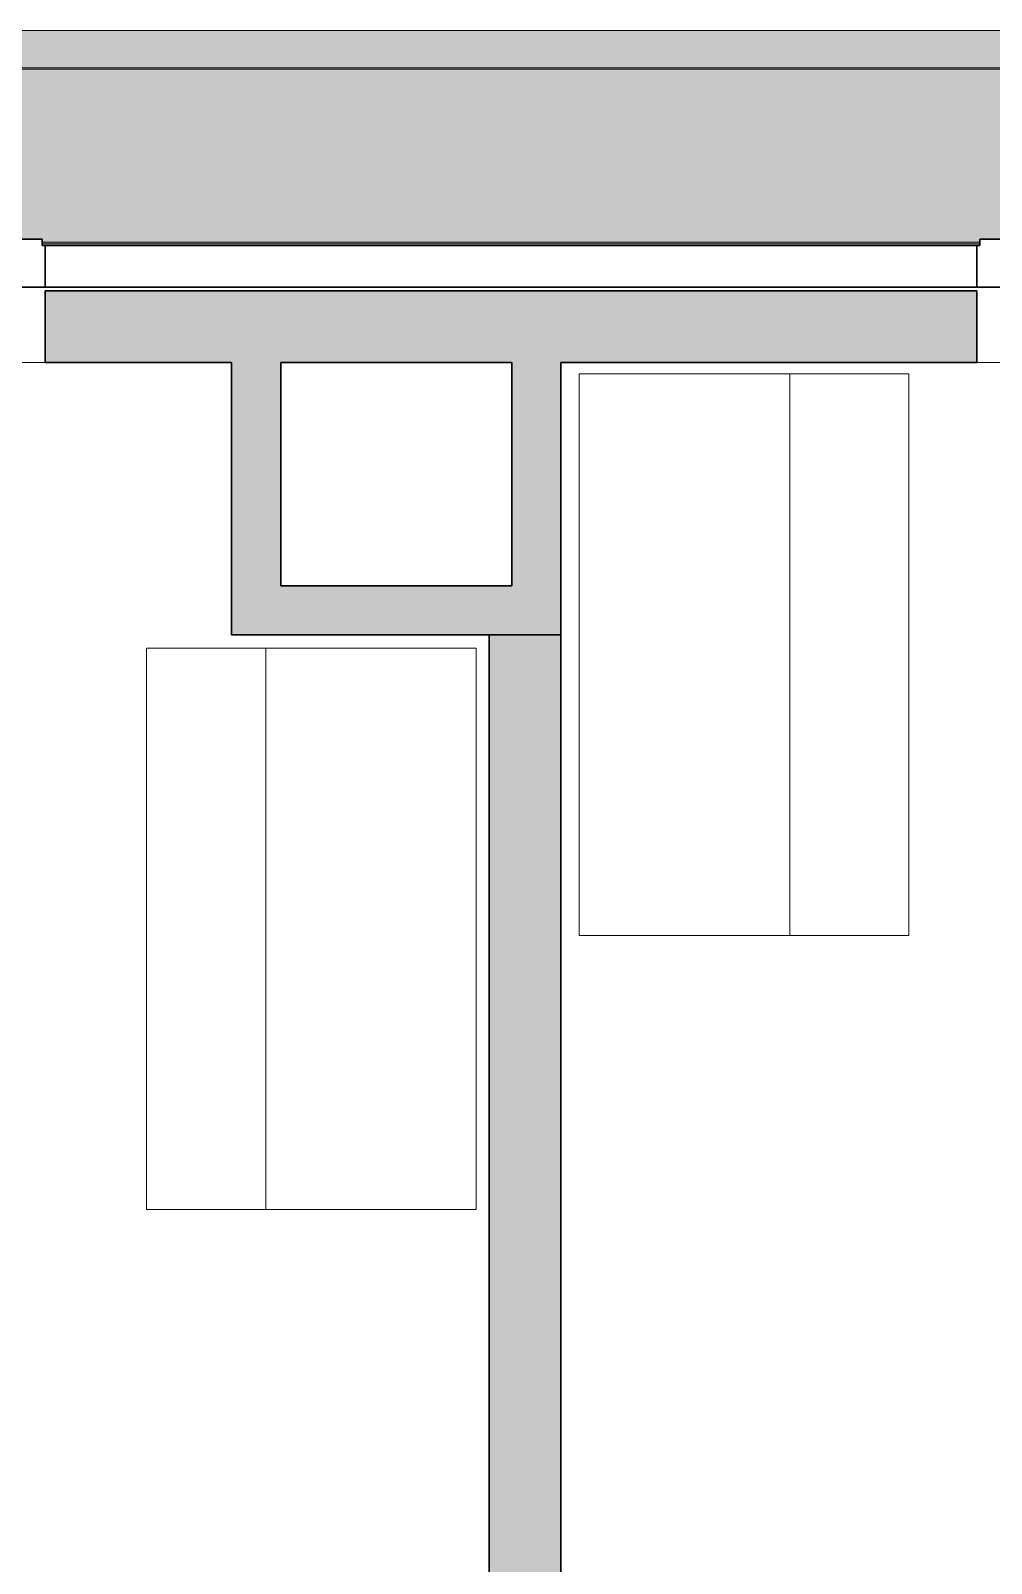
# Model space of a CAD drawing. Header units: millimetres. Extents: x 155927 to 295199, y -4084 to 97293.
# Drawn here: x 161616 to 162986, y 32534 to 34719 of the extents above; entities that cross this region are included whole.
import ezdxf

# ---------------------------------------------------------------- set-up
doc = ezdxf.new("R2010")
doc.units = ezdxf.units.MM
doc.header["$MEASUREMENT"] = 0
for name, color, linetype, lineweight in [('A-GLAZ', 7, 'CONTINUOUS', 9), ('A-GLAZ-CWMG', 7, 'CONTINUOUS', 9), ('A-WALL-PATT', 7, 'CONTINUOUS', 9), ('I-FURN', 8, 'CONTINUOUS', 9), ('I-WALL', 7, 'CONTINUOUS', 9)]:
    doc.layers.add(name, color=color, linetype=linetype, lineweight=lineweight)

msp = doc.modelspace()

# ---------------------------------------------------------------- hatches: boundary and pattern name
at = {"layer": 'A-GLAZ'}
msp.add_hatch(color=256, dxfattribs=at).paths.add_polyline_path([(166688.5, 34417), (166692.8, 34417), (166692.8, 34718.6), (157908.8, 34718.6), (157908.8, 34417), (157913.2, 34417), (157913.2, 34421.6), (159104.5, 34421.6), (159104.5, 34417), (160441.2, 34417), (160441.2, 34421.6), (161632.5, 34421.6), (161632.5, 34417), (162969.2, 34417), (162969.2, 34421.6), (164160.5, 34421.6), (164160.5, 34417), (165497.2, 34417), (165497.2, 34421.6), (166688.5, 34421.6)], flags=0)
h = msp.add_hatch(color=256, dxfattribs=at)
h.paths.add_polyline_path([(166692.8, 34414.8), (166692.8, 34417), (166688.5, 34417), (166688.5, 34414.8)], flags=0)
h.paths.add_polyline_path([(165497.2, 34414.8), (165497.2, 34417), (164160.5, 34417), (164160.5, 34414.8), (165492.2, 34414.8)], flags=0)
h.paths.add_polyline_path([(162964.2, 34414.8), (162969.2, 34414.8), (162969.2, 34417), (161632.5, 34417), (161632.5, 34414.8), (162575.4, 34414.8)], flags=0)
h.paths.add_polyline_path([(160436.2, 34414.8), (160441.2, 34414.8), (160441.2, 34417), (159104.5, 34417), (159104.5, 34414.8), (160174, 34414.8)], flags=0)
h.paths.add_polyline_path([(157908.8, 34414.8), (157913.2, 34414.8), (157913.2, 34417), (157908.8, 34417)], flags=0)
at = {"layer": 'A-WALL-PATT'}
for points in [[(162371.8, 34245.6), (162964.8, 34245.6), (162964.8, 34347.6), (161636.8, 34347.6), (161636.8, 34245.6), (162301.8, 34245.6)], [(161902.6, 33927.5), (161972.6, 33927.5), (161972.6, 34245.6), (161902.6, 34245.6), (161902.6, 34021.3)], [(162371.8, 33927.5), (162371.8, 34245.6), (162301.8, 34245.6), (162301.8, 33927.5)], [(162371.8, 33857.5), (162371.8, 33927.5), (161902.6, 33927.5), (161902.6, 33857.5)], [(162269.8, 29907.6), (162371.8, 29907.6), (162371.8, 33857.5), (162269.8, 33857.5), (162269.8, 30545.8)]]:
    msp.add_hatch(color=256, dxfattribs=at).paths.add_polyline_path(points, flags=0)

# ---------------------------------------------------------------- linework, layer by layer
at = {"layer": 'A-GLAZ'}
for p, q in [((166692.8, 34718.6), (157908.8, 34718.6)), ((162969.2, 34417), (161632.5, 34417)), ((162969.2, 34414.8), (161632.5, 34414.8))]:
    msp.add_line(p, q, dxfattribs=at)
at = {"layer": 'A-GLAZ', "lineweight": 30}
for p, q in [((161632.5, 34421.6), (161571.6, 34421.6)), ((161632.5, 34412.6), (161632.5, 34421.6)), ((161636.8, 34412.6), (161632.5, 34412.6)), ((162964.8, 34412.6), (161636.8, 34412.6)), ((161636.8, 34412.6), (161636.8, 34352.8)), ((161636.8, 34352.8), (161636.8, 34412.6)), ((162964.8, 34352.8), (162964.8, 34412.6)), ((162969.2, 34412.6), (162964.8, 34412.6)), ((162964.8, 34412.6), (162964.8, 34352.8)), ((163030, 34421.6), (162969.2, 34421.6)), ((162969.2, 34421.6), (162969.2, 34412.6)), ((161577.6, 34352.8), (161636.8, 34352.8)), ((161636.8, 34352.8), (162964.8, 34352.8)), ((162964.8, 34352.8), (163024, 34352.8))]:
    msp.add_line(p, q, dxfattribs=at)
at = {"layer": 'A-GLAZ-CWMG'}
for p, q in [((161558.9, 34665.6), (162300.8, 34665.6)), ((162300.8, 34665.6), (163050.8, 34665.6)), ((162300.8, 34663.6), (161558.9, 34663.6)), ((163050.8, 34663.6), (162300.8, 34663.6))]:
    msp.add_line(p, q, dxfattribs=at)
at = {"layer": 'I-FURN'}
for p, q in [((162398.1, 34229.3), (162398.1, 33429.3)), ((162698.1, 34229.3), (162398.1, 34229.3)), ((162698.1, 33429.3), (162698.1, 34229.3)), ((162868.1, 34229.3), (162698.1, 34229.3)), ((162868.1, 33429.3), (162868.1, 34229.3)), ((161951.4, 33838.6), (161781.4, 33838.6)), ((161781.4, 33838.6), (161781.4, 33038.6)), ((162251.4, 33838.6), (161951.4, 33838.6)), ((161951.4, 33838.6), (161951.4, 33038.6)), ((162251.4, 33038.6), (162251.4, 33838.6)), ((162398.1, 33429.3), (162698.1, 33429.3)), ((162698.1, 33429.3), (162868.1, 33429.3)), ((161781.4, 33038.6), (161951.4, 33038.6)), ((161951.4, 33038.6), (162251.4, 33038.6))]:
    msp.add_line(p, q, dxfattribs=at)
at = {"layer": 'I-WALL', "lineweight": 30}
for p, q in [((162964.8, 34347.6), (161636.8, 34347.6)), ((161636.8, 34347.6), (161636.8, 34245.6)), ((162964.8, 34245.6), (162964.8, 34347.6)), ((161636.8, 34245.6), (161902.6, 34245.6)), ((161902.6, 34245.6), (161902.6, 33927.5)), ((161972.6, 33927.5), (161972.6, 34245.6)), ((161972.6, 34245.6), (162301.8, 34245.6)), ((162301.8, 34245.6), (162301.8, 33927.5)), ((162371.8, 33927.5), (162371.8, 34245.6)), ((162371.8, 34245.6), (162964.8, 34245.6)), ((161902.6, 33927.5), (161902.6, 33857.5)), ((162301.8, 33927.5), (161972.6, 33927.5)), ((162371.8, 33857.5), (162371.8, 33927.5)), ((161902.6, 33857.5), (162371.8, 33857.5)), ((162371.8, 33857.5), (162269.8, 33857.5)), ((162269.8, 33857.5), (162269.8, 29907.6)), ((162371.8, 29907.6), (162371.8, 33857.5))]:
    msp.add_line(p, q, dxfattribs=at)
at = {"layer": 'I-WALL'}
for p, q in [((161636.8, 34245.6), (160436.8, 34245.6)), ((164164.8, 34245.6), (162964.8, 34245.6))]:
    msp.add_line(p, q, dxfattribs=at)

doc.saveas('drawing.dxf')
